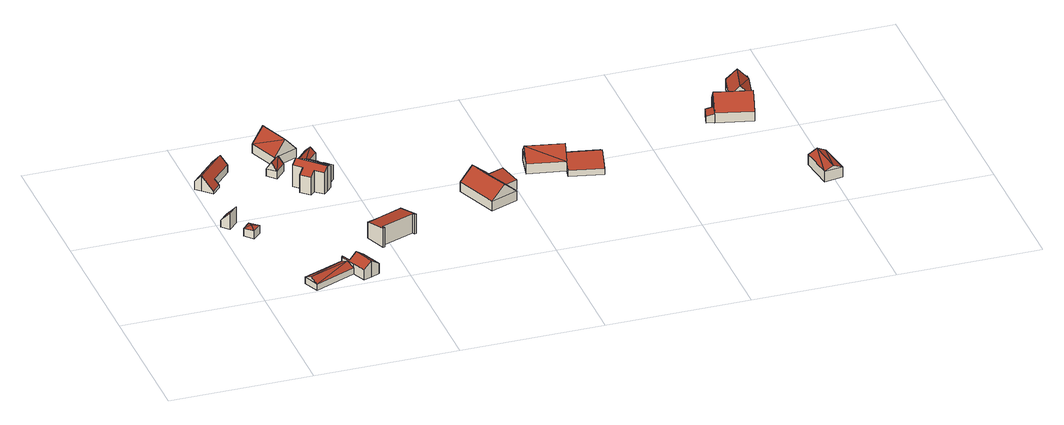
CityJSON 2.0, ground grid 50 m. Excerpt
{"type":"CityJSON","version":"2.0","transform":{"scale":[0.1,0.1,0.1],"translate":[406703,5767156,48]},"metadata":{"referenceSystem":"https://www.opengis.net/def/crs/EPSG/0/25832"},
"CityObjects":{
"building1":{"type":"Building","attributes":{"Gemeindeschluessel":"05566012","Geometrietyp2DReferenz":"3000","function":"31001_1310","roofType":"2100","measuredHeight":6.02},"geometry":[{"type":"Solid","lod":"2","boundaries":[[[[0,1,2,3]],[[4,5,1,0]],[[6,7,5,4]],[[3,2,7,6]],[[4,0,3,6]],[[1,5,7,2]]]],"semantics":{"surfaces":[{"type":"WallSurface"},{"type":"RoofSurface"},{"type":"GroundSurface"}],"values":[[0,0,0,0,1,2]]}}]},
"building2":{"type":"Building","attributes":{"Gemeindeschluessel":"05566012","Geometrietyp2DReferenz":"3000","function":"31001_1310","roofType":"3500","measuredHeight":3.82},"geometry":[{"type":"Solid","lod":"2","boundaries":[[[[8,9,10,11]],[[12,13,9,8]],[[14,15,13,12]],[[11,10,15,14]],[[11,16,8]],[[8,16,12]],[[12,16,14]],[[14,16,11]],[[9,13,15,10]]]],"semantics":{"surfaces":[{"type":"WallSurface"},{"type":"RoofSurface"},{"type":"GroundSurface"}],"values":[[0,0,0,0,1,1,1,1,2]]}}]},
"building3":{"type":"Building","attributes":{"Gemeindeschluessel":"05566012","Geometrietyp2DReferenz":"3000","function":"31001_2700"},"children":["building3-1","building3-2"]},
"building3-1":{"type":"BuildingPart","attributes":{"roofType":"3100","measuredHeight":6.05},"parents":["building3"],"geometry":[{"type":"Solid","lod":"2","boundaries":[[[[17,18,19,20,21]],[[22,23,18,17]],[[24,25,23,22]],[[26,27,25,24]],[[28,29,27,26]],[[30,31,29,28]],[[32,33,31,30]],[[34,35,36,33,32]],[[28,26,24,30]],[[22,17,21,34,32,30,24]],[[18,23,25,27,29,31,33,36,19]],[[20,37,35,34,21]],[[19,36,35,20]],[[35,37,20]]]],"semantics":{"surfaces":[{"type":"WallSurface"},{"type":"RoofSurface"},{"type":"GroundSurface"},{"type":"ClosureSurface"}],"values":[[0,0,0,0,0,0,0,0,1,1,2,0,3,3]]}}]},
"building3-2":{"type":"BuildingPart","attributes":{"roofType":"3100","measuredHeight":3.7},"parents":["building3"],"geometry":[{"type":"Solid","lod":"2","boundaries":[[[[20,19,38,39]],[[40,41,36,35]],[[39,38,41,40]],[[40,42,39]],[[42,37,20]],[[20,39,42]],[[40,35,37]],[[37,42,40]],[[19,36,41,38]],[[19,20,35,36]],[[20,37,35]]]],"semantics":{"surfaces":[{"type":"WallSurface"},{"type":"RoofSurface"},{"type":"GroundSurface"},{"type":"ClosureSurface"}],"values":[[0,0,0,0,1,1,1,1,2,3,3]]}}]},
"building4":{"type":"Building","attributes":{"Gemeindeschluessel":"05566012","Geometrietyp2DReferenz":"3000","function":"31001_1310","roofType":"3100","measuredHeight":5.84},"geometry":[{"type":"Solid","lod":"2","boundaries":[[[[43,44,45,46]],[[47,48,44,43]],[[49,50,48,47]],[[51,52,50,49]],[[53,54,52,51]],[[55,56,54,53]],[[57,58,56,55]],[[46,45,58,57]],[[51,49,47,53]],[[43,46,57,55,53,47]],[[44,48,50,52,54,56,58,45]]]],"semantics":{"surfaces":[{"type":"WallSurface"},{"type":"RoofSurface"},{"type":"GroundSurface"}],"values":[[0,0,0,0,0,0,0,0,1,1,2]]}}]},
"building5":{"type":"Building","attributes":{"Gemeindeschluessel":"05566012","Geometrietyp2DReferenz":"3000","function":"31001_1310","roofType":"3100","measuredHeight":5.42},"geometry":[{"type":"Solid","lod":"2","boundaries":[[[[59,60,61,62]],[[63,64,60,59]],[[65,66,64,63]],[[62,61,66,65]],[[59,67,63]],[[65,68,62]],[[68,67,59]],[[59,62,68]],[[65,63,67]],[[67,68,65]],[[60,64,66,61]]]],"semantics":{"surfaces":[{"type":"WallSurface"},{"type":"RoofSurface"},{"type":"GroundSurface"}],"values":[[0,0,0,0,0,0,1,1,1,1,2]]}}]},
"building6":{"type":"Building","attributes":{"Gemeindeschluessel":"05566012","Geometrietyp2DReferenz":"3000","function":"31001_1000"},"address":[{"country":"Germany","locality":"Greven","thoroughfareNumber":"26","thoroughfareName":"Hessenweg"}],"children":["building6-1","building6-2"]},
"building6-1":{"type":"BuildingPart","attributes":{"roofType":"2100","measuredHeight":8.36},"parents":["building6"],"geometry":[{"type":"Solid","lod":"2","boundaries":[[[[69,70,71,72]],[[73,74,70,69]],[[75,76,74,73]],[[77,78,76,75]],[[79,80,78,77]],[[81,82,80,79]],[[83,84,85,82,81]],[[71,86,72]],[[83,81,79,77,75,73,69,72]],[[70,74,76,78,80,82,85,71]],[[84,83,72,86]],[[71,85,84,86]]]],"semantics":{"surfaces":[{"type":"WallSurface"},{"type":"RoofSurface"},{"type":"GroundSurface"},{"type":"ClosureSurface"}],"values":[[0,0,0,0,0,0,0,0,1,2,0,3]]}}]},
"building6-2":{"type":"BuildingPart","attributes":{"roofType":"3100","measuredHeight":9.47},"parents":["building6"],"geometry":[{"type":"Solid","lod":"2","boundaries":[[[[87,88,89,90]],[[91,92,88,87]],[[93,94,92,91]],[[95,96,94,93]],[[97,98,96,95]],[[86,71,98,97]],[[99,100,85,84]],[[101,102,100,99]],[[103,104,102,101]],[[105,106,104,103]],[[90,89,106,105]],[[99,84,86,97,95,101]],[[93,91,87,90,105,103,101,95]],[[88,92,94,96,98,71,85,100,102,104,106,89]],[[85,71,86,84]]]],"semantics":{"surfaces":[{"type":"WallSurface"},{"type":"RoofSurface"},{"type":"GroundSurface"},{"type":"ClosureSurface"}],"values":[[0,0,0,0,0,0,0,0,0,0,0,1,1,2,3]]}}]},
"building7":{"type":"Building","attributes":{"Gemeindeschluessel":"05566012","Geometrietyp2DReferenz":"3000","function":"31001_1000","roofType":"3100","measuredHeight":8.54},"address":[{"country":"Germany","locality":"Greven","thoroughfareNumber":"24","thoroughfareName":"Hessenweg"}],"geometry":[{"type":"Solid","lod":"2","boundaries":[[[[107,108,109,110]],[[111,112,108,107]],[[113,114,112,111]],[[110,109,114,113]],[[107,115,111]],[[113,116,110]],[[116,115,107]],[[107,110,116]],[[113,111,115]],[[115,116,113]],[[108,112,114,109]]]],"semantics":{"surfaces":[{"type":"WallSurface"},{"type":"RoofSurface"},{"type":"GroundSurface"}],"values":[[0,0,0,0,0,0,1,1,1,1,2]]}}]},
"building8":{"type":"Building","attributes":{"Gemeindeschluessel":"05566012","Geometrietyp2DReferenz":"3000","function":"31001_1000"},"address":[{"country":"Germany","locality":"Greven","thoroughfareNumber":"36","thoroughfareName":"Hessenweg"}],"children":["building8-1","building8-2"]},
"building8-1":{"type":"BuildingPart","attributes":{"roofType":"1000","measuredHeight":3.36},"parents":["building8"],"geometry":[{"type":"Solid","lod":"2","boundaries":[[[[117,118,119,120]],[[121,122,118,117]],[[123,124,122,121]],[[125,126,124,123]],[[127,128,126,125]],[[123,121,117,120,127,125]],[[119,118,122,124,126,128]],[[128,127,120,119]]]],"semantics":{"surfaces":[{"type":"WallSurface"},{"type":"RoofSurface"},{"type":"GroundSurface"},{"type":"ClosureSurface"}],"values":[[0,0,0,0,0,1,2,3]]}}]},
"building8-2":{"type":"BuildingPart","attributes":{"roofType":"2100","measuredHeight":7.32},"parents":["building8"],"geometry":[{"type":"Solid","lod":"2","boundaries":[[[[129,130,131,132]],[[133,134,130,129]],[[135,136,134,133]],[[137,138,136,135]],[[139,140,138,137]],[[141,142,140,139]],[[143,120,119,142,141]],[[144,145,128,127,146]],[[132,131,145,144]],[[146,143,141,139,137,135,133,129,132,144]],[[130,134,136,138,140,142,119,128,145,131]],[[120,143,146,127]],[[128,119,120,127]]]],"semantics":{"surfaces":[{"type":"WallSurface"},{"type":"RoofSurface"},{"type":"GroundSurface"},{"type":"ClosureSurface"}],"values":[[0,0,0,0,0,0,0,0,0,1,2,0,3]]}}]},
"building9":{"type":"Building","attributes":{"Gemeindeschluessel":"05566012","Geometrietyp2DReferenz":"3000","function":"31001_2460","roofType":"3100","measuredHeight":4.75},"geometry":[{"type":"Solid","lod":"2","boundaries":[[[[147,148,149,150]],[[151,152,148,147]],[[153,154,152,151]],[[150,149,154,153]],[[147,155,151]],[[153,156,150]],[[156,155,147]],[[147,150,156]],[[153,151,155]],[[155,156,153]],[[148,152,154,149]]]],"semantics":{"surfaces":[{"type":"WallSurface"},{"type":"RoofSurface"},{"type":"GroundSurface"}],"values":[[0,0,0,0,0,0,1,1,1,1,2]]}}]},
"building10":{"type":"Building","attributes":{"Gemeindeschluessel":"05566012","Geometrietyp2DReferenz":"3000","function":"31001_1000","roofType":"5000","measuredHeight":8.19},"address":[{"country":"Germany","locality":"Greven","thoroughfareNumber":"55","thoroughfareName":"Hessenweg"}],"geometry":[{"type":"Solid","lod":"2","boundaries":[[[[157,158,159,160]],[[161,162,158,157]],[[163,164,162,161]],[[165,166,164,163]],[[167,168,166,165]],[[169,170,168,167]],[[171,172,170,169]],[[160,159,172,171]],[[171,169,173]],[[174,173,169,167,175]],[[175,167,165,176]],[[165,163,176]],[[175,176,163,161,174]],[[174,161,157,177]],[[157,160,177]],[[174,177,160,171,173]],[[158,162,164,166,168,170,172,159]]]],"semantics":{"surfaces":[{"type":"WallSurface"},{"type":"RoofSurface"},{"type":"GroundSurface"}],"values":[[0,0,0,0,0,0,0,0,0,1,1,1,1,1,0,1,2]]}}]},
"building11":{"type":"Building","attributes":{"Gemeindeschluessel":"05566012","Geometrietyp2DReferenz":"3000","function":"31001_2700","roofType":"5000","measuredHeight":7.88},"geometry":[{"type":"Solid","lod":"2","boundaries":[[[[178,179,180,181]],[[182,183,179,178]],[[184,185,183,182]],[[186,187,185,184]],[[181,180,187,186]],[[188,189,190,182,178]],[[189,188,186]],[[188,181,186]],[[190,189,186,184]],[[190,184,182]],[[188,178,181]],[[179,183,185,187,180]]]],"semantics":{"surfaces":[{"type":"WallSurface"},{"type":"RoofSurface"},{"type":"GroundSurface"}],"values":[[0,0,0,0,0,1,1,1,0,0,0,2]]}}]},
"building12":{"type":"Building","attributes":{"Gemeindeschluessel":"05566012","Geometrietyp2DReferenz":"3000","function":"31001_2700","roofType":"5000","measuredHeight":5.18},"geometry":[{"type":"Solid","lod":"2","boundaries":[[[[191,185,187,186]],[[192,193,185,191]],[[194,195,193,192]],[[196,197,195,194]],[[186,187,197,196]],[[198,199,186,196,194]],[[192,191,199,198]],[[186,199,191]],[[192,198,194]],[[185,193,195,197,187]]]],"semantics":{"surfaces":[{"type":"WallSurface"},{"type":"RoofSurface"},{"type":"GroundSurface"}],"values":[[0,0,0,0,0,1,1,0,0,2]]}}]},
"building13":{"type":"Building","attributes":{"Gemeindeschluessel":"05566012","Geometrietyp2DReferenz":"3000","function":"31001_1000","roofType":"2100","measuredHeight":3.18},"geometry":[{"type":"Solid","lod":"2","boundaries":[[[[200,201,202,203]],[[204,205,201,200]],[[206,207,205,204]],[[203,202,207,206]],[[204,200,203,206]],[[201,205,207,202]]]],"semantics":{"surfaces":[{"type":"WallSurface"},{"type":"RoofSurface"},{"type":"GroundSurface"}],"values":[[0,0,0,0,1,2]]}}]},
"building14":{"type":"Building","attributes":{"Gemeindeschluessel":"05566012","Geometrietyp2DReferenz":"3000","function":"31001_1000","roofType":"3100","measuredHeight":8.7},"address":[{"country":"Germany","locality":"Greven","thoroughfareNumber":"31","thoroughfareName":"Hessenweg"}],"geometry":[{"type":"Solid","lod":"2","boundaries":[[[[208,209,210,211]],[[212,213,209,208]],[[214,215,213,212]],[[216,217,215,214]],[[218,219,217,216]],[[220,221,219,218]],[[222,223,221,220]],[[211,210,223,222]],[[216,214,212,208,218]],[[211,222,220,218,208]],[[209,213,215,217,219,221,223,210]]]],"semantics":{"surfaces":[{"type":"WallSurface"},{"type":"RoofSurface"},{"type":"GroundSurface"}],"values":[[0,0,0,0,0,0,0,0,1,1,2]]}}]},
"building15":{"type":"Building","attributes":{"Gemeindeschluessel":"05566012","Geometrietyp2DReferenz":"3000","function":"31001_2700","roofType":"3100","measuredHeight":5.43},"geometry":[{"type":"Solid","lod":"2","boundaries":[[[[224,225,226,227]],[[228,229,225,224]],[[230,231,229,228]],[[227,226,231,230]],[[224,232,228]],[[230,233,227]],[[232,224,227]],[[227,233,232]],[[228,232,233]],[[233,230,228]],[[225,229,231,226]]]],"semantics":{"surfaces":[{"type":"WallSurface"},{"type":"RoofSurface"},{"type":"GroundSurface"}],"values":[[0,0,0,0,0,0,1,1,1,1,2]]}}]},
"building16":{"type":"Building","attributes":{"Gemeindeschluessel":"05566012","Geometrietyp2DReferenz":"3000","function":"31001_1310","roofType":"5000","measuredHeight":7.54},"geometry":[{"type":"Solid","lod":"2","boundaries":[[[[234,235,215,236]],[[237,238,235,234]],[[216,217,238,237]],[[236,215,217,216]],[[239,234,236,240]],[[237,239,240]],[[240,216,237]],[[234,239,237]],[[216,240,236]],[[235,238,217,215]]]],"semantics":{"surfaces":[{"type":"WallSurface"},{"type":"RoofSurface"},{"type":"GroundSurface"}],"values":[[0,0,0,0,1,1,1,0,0,2]]}}]},
"building17":{"type":"Building","attributes":{"Gemeindeschluessel":"05566012","Geometrietyp2DReferenz":"3000","function":"31001_1310","roofType":"2100","measuredHeight":2.59},"geometry":[{"type":"Solid","lod":"2","boundaries":[[[[241,242,243,244]],[[245,246,242,241]],[[247,248,246,245]],[[244,243,248,247]],[[245,241,244,247]],[[242,246,248,243]]]],"semantics":{"surfaces":[{"type":"WallSurface"},{"type":"RoofSurface"},{"type":"GroundSurface"}],"values":[[0,0,0,0,1,2]]}}]}
},
"vertices":[
[67,493,68],[67,493,8],[42,517,8],[42,517,33],[36,461,68],[36,461,8],[12,485,33],[12,485,8],
[119,409,37],[119,409,7],[91,436,7],[91,436,37],[92,381,37],[92,381,7],[65,408,37],[65,408,7],[91,408,45],
[307,124,48],[307,124,7],[304,122,7],[304,122,30],[304,122,46],[321,92,48],[321,92,7],[347,103,68],[347,103,7],[376,115,46],[376,115,7],[406,44,46],[406,44,7],[377,32,68],[377,32,7],[348,20,46],[348,20,7],[327,68,46],[327,68,30],[327,68,7],[316,95,44],
[159,63,7],[159,63,30],[182,7,30],[182,7,7],[171,35,44],
[56,689,19],[56,689,8],[85,720,8],[85,720,19],[25,719,66],[25,719,8],[6,737,38],[6,737,8],[104,841,37],[104,841,8],[123,823,66],[123,823,8],[142,805,37],[142,805,8],[73,732,38],[73,732,8],
[286,776,38],[286,776,10],[253,739,10],[253,739,38],[316,749,38],[316,749,10],[282,712,38],[282,712,10],[301,762,65],[267,726,65],
[387,710,66],[387,710,10],[354,675,10],[354,675,94],[412,687,66],[412,687,10],[407,682,70],[407,682,10],[423,666,70],[423,666,10],[428,672,66],[428,672,10],[452,649,66],[452,649,10],[420,614,94],[420,614,91],[420,614,10],[354,675,91],
[323,607,77],[323,607,10],[353,579,10],[353,579,77],[340,624,91],[340,624,10],[313,650,91],[313,650,10],[329,667,105],[329,667,10],[345,684,91],[345,684,10],[429,605,91],[429,605,10],[413,588,105],[413,588,10],[397,571,91],[397,571,10],[370,596,91],[370,596,10],
[256,893,44],[256,893,10],[298,786,10],[298,786,44],[341,926,44],[341,926,10],[383,819,44],[383,819,10],[298,909,96],[340,803,96],
[477,298,42],[477,298,8],[483,283,8],[483,283,42],[565,335,42],[565,335,8],[566,332,42],[566,332,8],[560,330,42],[560,330,8],[565,315,42],[565,315,8],
[595,243,81],[595,243,8],[601,245,8],[601,245,81],[591,252,80],[591,252,8],[474,206,80],[474,206,8],[477,197,81],[477,197,8],[471,194,81],[471,194,8],[443,267,68],[443,267,8],[483,283,68],[572,318,68],[572,318,8],[565,315,68],
[409,806,40],[409,806,10],[351,743,10],[351,743,40],[436,781,40],[436,781,10],[378,718,40],[378,718,10],[422,793,58],[364,731,58],
[915,482,48],[915,482,11],[819,444,11],[819,444,48],[925,459,48],[925,459,11],[967,476,48],[967,476,11],[998,398,48],[998,398,11],[956,382,48],[956,382,11],[975,332,48],[975,332,11],[879,294,48],[879,294,11],[927,313,92],[896,392,92],[902,405,84],[959,428,84],[867,463,92],
[1076,572,48],[1076,572,11],[1058,482,11],[1058,482,48],[1208,545,48],[1208,545,11],[1207,540,48],[1207,540,11],[1189,456,48],[1189,456,11],[1067,527,90],[1198,500,90],[1207,540,52],
[1207,540,33],[1324,517,32],[1324,517,11],[1299,398,33],[1299,398,11],[1182,423,33],[1182,423,11],[1313,464,63],[1196,488,63],
[1753,640,43],[1753,640,11],[1727,646,11],[1727,646,36],[1742,594,43],[1742,594,11],[1716,600,36],[1716,600,11],
[1753,643,97],[1753,643,10],[1753,640,10],[1753,640,95],[1765,691,47],[1765,691,10],[1820,679,46],[1820,679,10],[1893,660,47],[1893,660,10],[1881,611,97],[1881,611,10],[1869,563,47],[1869,563,10],[1742,594,47],[1742,594,10],
[2028,138,47],[2028,138,9],[2011,258,9],[2011,258,47],[1964,129,47],[1964,129,9],[1948,250,47],[1948,250,9],[1996,133,63],[1980,254,63],
[1845,785,47],[1845,785,10],[1820,679,47],[1918,767,47],[1918,767,10],[1881,776,85],[1856,670,85],
[1876,824,29],[1876,824,9],[1866,780,9],[1866,780,35],[1927,811,29],[1927,811,9],[1918,767,35],[1918,767,9]
]}
